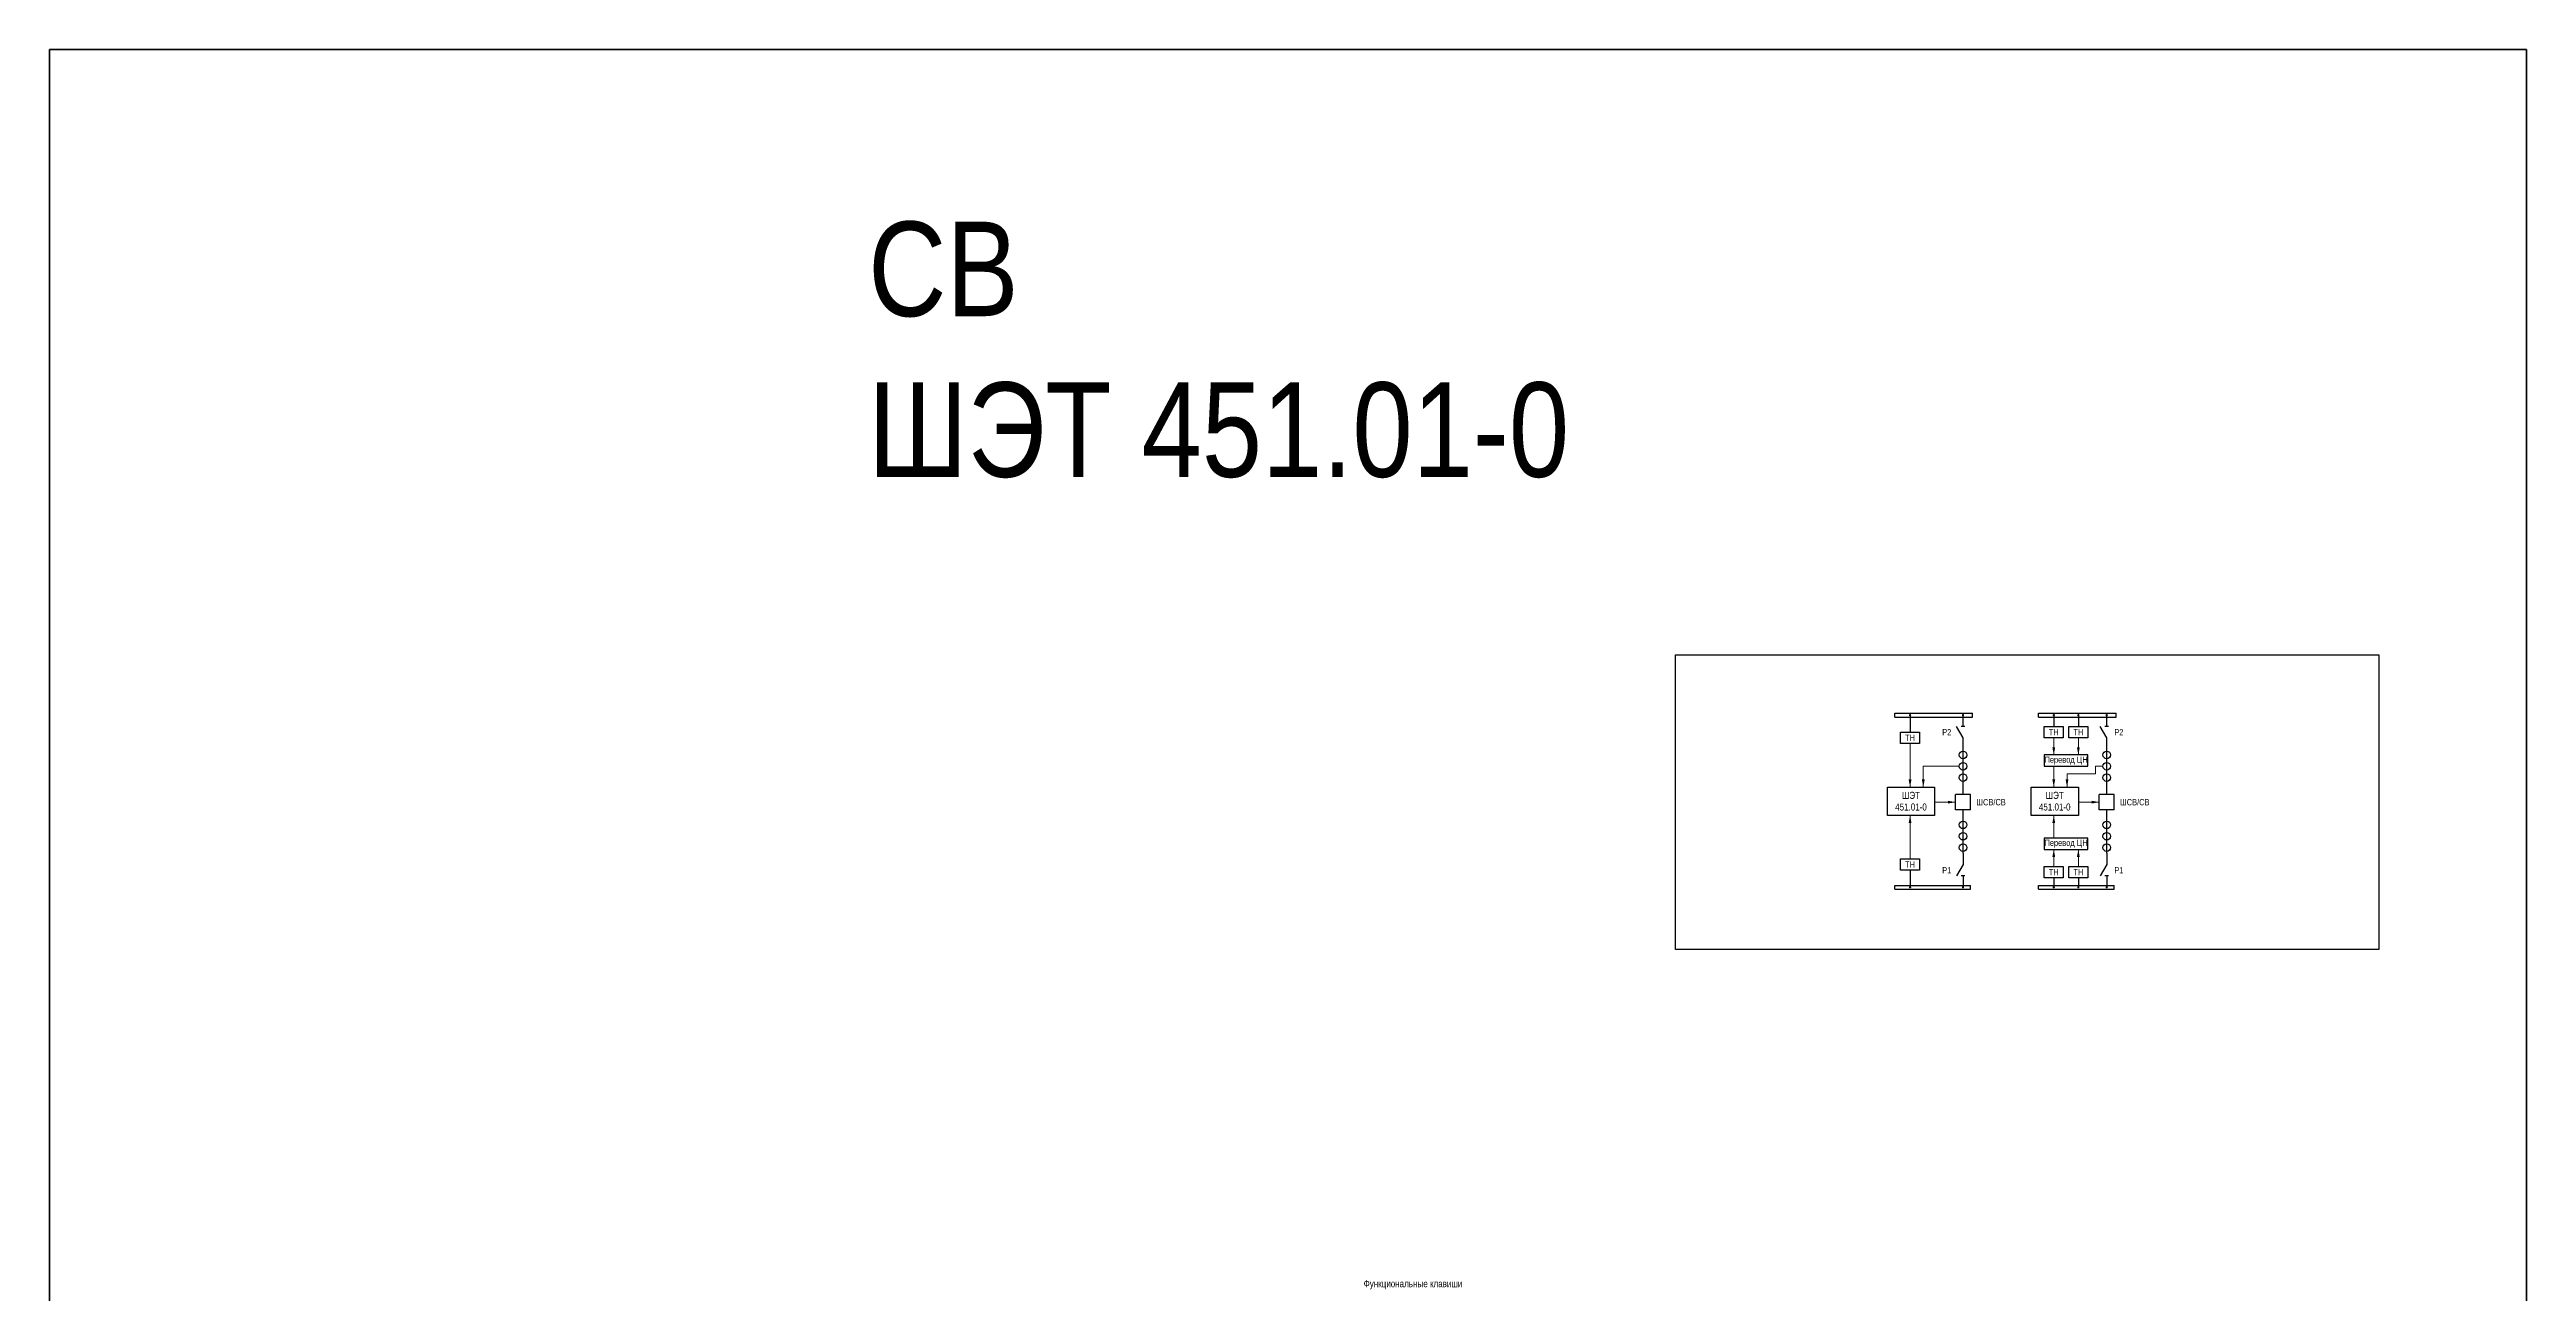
# Model space of a CAD drawing. Header units: millimetres. Extents: x 559 to 4268, y -3459 to 3336.
# Drawn here: x 2873 to 4183, y 1185 to 1843 of the extents above; entities that cross this region are included whole.
import ezdxf
from ezdxf.enums import TextEntityAlignment as Align

# ---------------------------------------------------------------- set-up
doc = ezdxf.new("R2010")
doc.units = ezdxf.units.MM
doc.layers.add('Основная', color=7, linetype='Continuous', lineweight=30)
doc.layers.add('Тонкая', color=7, linetype='Continuous', lineweight=18)
doc.layers.add('Рамка', color=8, linetype='Continuous', lineweight=35, plot=False)
doc.styles.add('Narrow', font='ARIALN.TTF')
doc.styles.add('Вывод', font='tahoma.ttf', dxfattribs={"height": 2.5})
doc.styles.add('Компонент', font='ARIALN.TTF', dxfattribs={"height": 3.5})

# ---------------------------------------------------------------- blocks, each defined once
blk = doc.blocks.new('*U94')
at = {"color": 0, "linetype": 'ByBlock'}
for p, q in [((0, 0), (41, 0)), ((0, -2), (0, 0)), ((41, -2), (41, 0)), ((0, -2), (41, -2))]:
    blk.add_line(p, q, dxfattribs=at)
at = {"layer": 'Основная', "style": 'Компонент'}
blk.add_attdef('ОШ', text='', height=3.5, dxfattribs=at).set_placement((6, 4), align=Align.MIDDLE_CENTER)
blk = doc.blocks.new('*U51')
at = {"color": 0, "linetype": 'ByBlock'}
for p, q in [((0, 0), (-8, 0)), ((-8, -8), (-8, 0)), ((0, -8), (0, 0)), ((0, -8), (-8, -8))]:
    blk.add_line(p, q, dxfattribs=at)
at = {"layer": 'Основная', "style": 'Компонент'}
blk.add_attdef('ОУ', text='', height=3.5, dxfattribs=at).set_placement((-15, -3), align=Align.MIDDLE_CENTER)
blk = doc.blocks.new('*U18')
at = {"color": 0, "linetype": 'ByBlock'}
blk.add_line((0, 0), (6, 3.4), dxfattribs=at)
blk = doc.blocks.new('*U10')
at = {"color": 0}
blk.add_line((0, -1), (0, 1), dxfattribs=at)
blk = doc.blocks.new('*U50')
at = {"color": 0, "linetype": 'ByBlock'}
for p, q in [((0, 9), (0, 3)), ((0, -3), (0, -9))]:
    blk.add_line(p, q, dxfattribs=at)
at = {"color": 0, "linetype": 'ByBlock', "ltscale": 0.25, "xscale": -1, "rotation": 90}
for name, p in [('*U18', (0, 3)), ('*U10', (0, -3))]:
    blk.add_blockref(name, p, dxfattribs=at)
at = {"layer": 'Основная'}
for tag, height, style, p in [('ОУ', 3.5, 'Компонент', (-12, 0)), ('В2', 2.5, 'Вывод', (2, 7)), ('В1', 2.5, 'Вывод', (2, -7))]:
    blk.add_attdef(tag, text='', height=height, dxfattribs=dict(at, style=style)).set_placement(p, align=Align.MIDDLE_CENTER)
blk = doc.blocks.new('*U95')
at = {"linetype": 'ByBlock'}
blk.add_circle((0, 0), 2, dxfattribs=at)
at = {"layer": 'Основная', "color": 0, "linetype": 'ByBlock'}
blk.add_line((0, -3), (0, 3), dxfattribs=at)
at = {"layer": 'Основная', "linetype": 'ByBlock', "style": 'Компонент'}
blk.add_attdef('ОУ', text='', height=3.5, dxfattribs=at).set_placement((-6, 0), align=Align.MIDDLE_CENTER)
blk = doc.blocks.new('*U53')
at = {"color": 0, "linetype": 'ByBlock'}
for p, q in [((0, 3), (0, 9)), ((0, -9), (0, -3))]:
    blk.add_line(p, q, dxfattribs=at)
at = {"color": 0, "linetype": 'ByBlock', "ltscale": 0.25, "rotation": 89.99999999999999}
for name, p in [('*U18', (0, -3)), ('*U10', (0, 3))]:
    blk.add_blockref(name, p, dxfattribs=at)
at = {"layer": 'Основная'}
for tag, height, style, p in [('ОУ', 3.5, 'Компонент', (-12, 0)), ('В1', 2.5, 'Вывод', (2, 7)), ('В2', 2.5, 'Вывод', (2, -7))]:
    blk.add_attdef(tag, text='', height=height, dxfattribs=dict(at, style=style)).set_placement(p, align=Align.MIDDLE_CENTER)
blk = doc.blocks.new('*U93')
at = {"color": 0, "linetype": 'ByBlock'}
for p, q in [((0, 0), (40, 0)), ((0, -2), (0, 0)), ((40, -2), (40, 0)), ((0, -2), (40, -2))]:
    blk.add_line(p, q, dxfattribs=at)
at = {"layer": 'Основная', "style": 'Компонент'}
blk.add_attdef('ОШ', text='', height=3.5, dxfattribs=at).set_placement((6, 4), align=Align.MIDDLE_CENTER)

msp = doc.modelspace()

# ---------------------------------------------------------------- linework, layer by layer
at = {"layer": 'Основная'}
for points in [[(3733, 1523), (4105, 1523), (4105, 1367), (3733, 1367)], [(3852, 1482), (3862, 1482), (3862, 1476), (3852, 1476)], [(3928, 1485), (3938, 1485), (3938, 1479), (3928, 1479)], [(3941, 1485), (3951, 1485), (3951, 1479), (3941, 1479)], [(3928, 1464), (3951, 1464), (3951, 1470), (3928, 1470)], [(3845, 1453), (3870, 1453), (3870, 1438), (3845, 1438)], [(3921, 1453), (3946, 1453), (3946, 1438), (3921, 1438)], [(3852, 1415), (3862, 1415), (3862, 1409), (3852, 1409)], [(3928, 1420), (3951, 1420), (3951, 1426), (3928, 1426)], [(3928, 1411), (3938, 1411), (3938, 1405), (3928, 1405)], [(3941, 1411), (3951, 1411), (3951, 1405), (3941, 1405)]]:
    msp.add_lwpolyline(points, close=True, dxfattribs=at)
at = {"layer": 'Основная', "ltscale": 0.25, "const_width": 0.6}
for points in [[(3856.7, 1491, 1), (3857.3, 1491, 1)], [(3856.7, 1491, 1), (3857.3, 1491, 1)], [(3884.7, 1491, 1), (3885.3, 1491, 1)], [(3932.7, 1491, 1), (3933.3, 1491, 1)], [(3932.7, 1491, 1), (3933.3, 1491, 1)], [(3945.7, 1491, 1), (3946.3, 1491, 1)], [(3945.7, 1491, 1), (3946.3, 1491, 1)], [(3960.7, 1491, 1), (3961.3, 1491, 1)], [(3856.7, 1400, 1), (3857.3, 1400, 1)], [(3856.7, 1400, 1), (3857.3, 1400, 1)], [(3884.7, 1400, 1), (3885.3, 1400, 1)], [(3884.7, 1400, 1), (3885.3, 1400, 1)], [(3932.7, 1400, 1), (3933.3, 1400, 1)], [(3932.7, 1400, 1), (3933.3, 1400, 1)], [(3945.7, 1400, 1), (3946.3, 1400, 1)], [(3945.7, 1400, 1), (3946.3, 1400, 1)], [(3960.7, 1400, 1), (3961.3, 1400, 1)], [(3960.7, 1400, 1), (3961.3, 1400, 1)]]:
    msp.add_lwpolyline(points, format="xyb", close=True, dxfattribs=at)
at = {"layer": 'Основная'}
for points in [[(3857, 1491), (3857, 1482)], [(3933, 1491), (3933, 1485)], [(3946, 1491), (3946, 1485)], [(3885, 1473), (3885, 1474)], [(3961, 1473), (3961, 1474)], [(3885, 1449), (3885, 1455)], [(3961, 1449), (3961, 1455)], [(3885, 1436), (3885, 1441)], [(3961, 1436), (3961, 1441)], [(3857, 1409), (3857, 1400)], [(3933, 1405), (3933, 1400)], [(3946, 1405), (3946, 1400)]]:
    msp.add_lwpolyline(points, dxfattribs=at)
at = {"layer": 'Рамка', "color": 1}
msp.add_lwpolyline([(2873, 1843), (4183, 1843), (4183, 244), (2873, 244)], close=True, dxfattribs=at)
at = {"layer": 'Тонкая'}
for points in [[(3857, 1476), (3857, 1453)], [(3933, 1470), (3933, 1479)], [(3946, 1479), (3946, 1470)], [(3883, 1464), (3864, 1464)], [(3864, 1453), (3864, 1464)], [(3933, 1464), (3933, 1453)], [(3940, 1460), (3955, 1460), (3955, 1464)], [(3940, 1453), (3940, 1460)], [(3959, 1464), (3955, 1464)], [(3881, 1445), (3870, 1445)], [(3957, 1445), (3946, 1445)], [(3857, 1438), (3857, 1415)], [(3933, 1438), (3933, 1426)], [(3933, 1411), (3933, 1420)], [(3946, 1420), (3946, 1411)]]:
    msp.add_lwpolyline(points, dxfattribs=at)
at = {"layer": 'Тонкая', "ltscale": 0.3}
for points in [[(3933, 1470, 0, 1.5, 0), (3933, 1474, 0, 0, 0)], [(3946, 1470, 0, 1.5, 0), (3946, 1474, 0, 0, 0)], [(3857, 1453, 0, 1.5, 0), (3857, 1457, 0, 0, 0)], [(3864, 1453, 0, 1.5, 0), (3864, 1457, 0, 0, 0)], [(3933, 1453, 0, 1.5, 0), (3933, 1457, 0, 0, 0)], [(3940, 1453, 0, 1.5, 0), (3940, 1457, 0, 0, 0)], [(3881, 1445, 0, 1.5, 0), (3877, 1445, 0, 0, 0)], [(3957, 1445, 0, 1.5, 0), (3953, 1445, 0, 0, 0)], [(3857, 1438, 0, 1.5, 0), (3857, 1434, 0, 0, 0)], [(3933, 1438, 0, 1.5, 0), (3933, 1434, 0, 0, 0)], [(3933, 1420, 0, 1.5, 0), (3933, 1416, 0, 0, 0)], [(3946, 1420, 0, 1.5, 0), (3946, 1416, 0, 0, 0)]]:
    msp.add_lwpolyline(points, format="xyseb", dxfattribs=at)

# ---------------------------------------------------------------- block references
at = {"layer": 'Основная', "ltscale": 0.25}
for name, p in [('*U94', (3849, 1492)), ('*U53', (3885, 1482)), ('*U94', (3925, 1492)), ('*U53', (3961, 1482)), ('*U95', (3885, 1470)), ('*U95', (3961, 1470)), ('*U95', (3885, 1464)), ('*U95', (3885, 1458)), ('*U95', (3961, 1464)), ('*U95', (3961, 1458)), ('*U51', (3889, 1449)), ('*U51', (3965, 1449)), ('*U95', (3885, 1433)), ('*U95', (3885, 1427)), ('*U95', (3961, 1433)), ('*U95', (3961, 1427)), ('*U50', (3885, 1409)), ('*U95', (3885, 1421)), ('*U50', (3961, 1409)), ('*U95', (3961, 1421)), ('*U93', (3849, 1401)), ('*U93', (3925, 1401))]:
    msp.add_blockref(name, p, dxfattribs=at)

# ---------------------------------------------------------------- texts
at = {"layer": 'Основная', "color": 2, "style": 'Narrow'}
for s, p in [('СВ', (3306, 1702)), ('ШЭТ 451.01-0', (3306, 1617))]:
    msp.add_text(s, height=50, dxfattribs=at).set_placement(p)
at = {"layer": 'Основная', "style": 'Narrow'}
for s, p in [('Р2', (3874, 1482)), ('Р2', (3965, 1482)), ('ШСВ/СВ', (3892, 1445)), ('ШСВ/СВ', (3968, 1445)), ('Р1', (3874, 1409)), ('Р1', (3965, 1409))]:
    msp.add_text(s, height=3.3, dxfattribs=at).set_placement(p, align=Align.MIDDLE_LEFT)
for s, insert, char_height, width, attachment_point in [('ТН', (3857, 1479), 3.3, 10, 5), ('ТН', (3933, 1482), 3.3, 10, 5), ('ТН', (3946, 1482), 3.3, 10, 5), ('Перевод ЦН', (3939.5, 1467), 3.3, 23, 5), ('ШЭТ 451.01-0', (3857.5, 1445.5), 3.7, 25, 5), ('ШЭТ 451.01-0', (3933.5, 1445.5), 3.7, 25, 5), ('Перевод ЦН', (3939.5, 1423), 3.3, 23, 5), ('ТН', (3857, 1412), 3.3, 10, 5), ('ТН', (3933, 1408), 3.3, 10, 5), ('ТН', (3946, 1408), 3.3, 10, 5), ('Функциональные клавиши', (3594.1, 1187.4), 3.7, 94, 8)]:
    msp.add_mtext(s, dxfattribs=dict(at, insert=insert, char_height=char_height, width=width, attachment_point=attachment_point))

doc.saveas('drawing.dxf')
